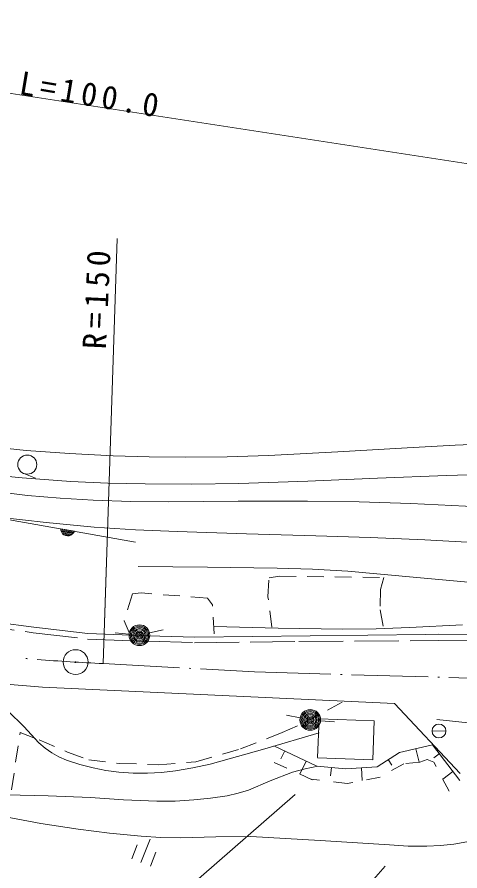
# Model space of a CAD drawing. Units: millimetres, scale not verified. Extents: x 40000 to 680000, y 20000 to 380000.
# Drawn here: x 437177 to 469028, y 238934 to 300374 of the extents above; entities that cross this region are included whole.
import ezdxf

# ---------------------------------------------------------------- set-up
doc = ezdxf.new("R2010")
doc.units = ezdxf.units.MM
doc.header["$LTSCALE"] = 1000
for name, pattern in [('USER1', [7.000001, 5.508197, -0.688525, 0.114754, -0.688525]), ('USER2', [2, 1, -1]), ('USER3', [4, 3.2, -0.8]), ('USER4', [2, 1.2, -0.8])]:
    doc.linetypes.add(name, pattern=pattern)
for name, color, linetype, lineweight in [('S-BGD', 7, 'Continuous', 13), ('S-BGD-HTXT', 6, 'Continuous', 13), ('S-BMK-SRVR', 3, 'Continuous', 13)]:
    doc.layers.add(name, color=color, linetype=linetype, lineweight=lineweight)
doc.styles.add('ＭＳ ゴシック', font='')
doc.styles.get('ＭＳ ゴシック').set_extended_font_data('MS Gothic')

msp = doc.modelspace()

# ---------------------------------------------------------------- linework, layer by layer
at = {"layer": 'S-BGD'}
for p, q in [((406540, 269549), (445700, 262591)), ((432868, 269678), (437837, 269197)), ((437837, 269197), (440955, 268972)), ((460243, 269081), (465232, 269382)), ((465232, 269382), (468686, 269568)), ((468686, 269568), (472151, 269694)), ((440955, 268972), (444079, 268808)), ((444079, 268808), (446685, 268722)), ((446685, 268722), (449304, 268696)), ((449304, 268696), (452284, 268733)), ((452284, 268733), (455262, 268830)), ((455262, 268830), (460243, 269081)), ((434041, 267561), (437536, 267230)), ((437661, 267529), (438496, 267205)), ((463092, 267193), (468074, 267397)), ((468074, 267397), (473069, 267552)), ((437536, 267230), (441033, 266959)), ((441033, 266959), (443710, 266838)), ((443710, 266838), (446389, 266776)), ((446389, 266776), (449749, 266768)), ((449749, 266768), (453116, 266821)), ((453116, 266821), (458100, 266981)), ((458100, 266981), (463092, 267193)), ((432967, 266569), (437923, 265953)), ((437923, 265953), (440275, 265755)), ((440275, 265755), (442641, 265617)), ((442641, 265617), (445359, 265527)), ((445359, 265527), (448090, 265496)), ((448090, 265496), (453077, 265534)), ((453077, 265534), (458074, 265548)), ((458074, 265548), (461783, 265485)), ((461783, 265485), (465490, 265362)), ((465490, 265362), (470474, 265120)), ((435829, 264383), (439275, 264001)), ((439275, 264001), (442726, 263679)), ((442726, 263679), (445699, 263487)), ((440330, 263429), (440313, 263549)), ((440313, 263549), (441297, 263374)), ((441262, 263317), (440327, 263483)), ((440372, 263322), (440330, 263429)), ((440340, 263417), (441226, 263259)), ((441178, 263204), (440369, 263348)), ((440448, 263197), (440372, 263322)), ((440402, 263279), (441118, 263152)), ((440546, 263119), (440448, 263197)), ((441048, 263101), (440453, 263206)), ((440655, 263061), (440546, 263119)), ((440557, 263124), (440924, 263059)), ((440808, 263034), (440655, 263061)), ((440930, 263050), (440808, 263034)), ((441049, 263090), (440930, 263050)), ((441164, 263182), (441049, 263090)), ((441238, 263267), (441164, 263182)), ((441297, 263374), (441238, 263267)), ((445699, 263487), (448686, 263353)), ((448686, 263353), (453668, 263187)), ((453668, 263187), (458661, 263050)), ((458661, 263050), (462583, 262930)), ((462583, 262930), (466506, 262751)), ((466506, 262751), (471486, 262471)), ((443609, 261183), (443371, 253854)), ((445889, 260838), (450878, 260793)), ((445889, 260838), (450878, 260793)), ((450878, 260793), (455879, 260723)), ((450878, 260793), (455879, 260723)), ((455879, 260723), (458427, 260646)), ((455879, 260723), (458427, 260646)), ((458427, 260646), (460972, 260509)), ((458427, 260646), (460972, 260509)), ((460972, 260509), (465935, 260042)), ((460972, 260509), (465935, 260042)), ((465935, 260042), (470912, 259595)), ((465935, 260042), (470912, 259595)), ((433860, 257080), (438385, 256471)), ((438385, 256471), (442275, 256011)), ((446709, 256059), (447685, 256279)), ((446709, 256059), (447685, 256279)), ((451324, 256527), (455944, 256402)), ((451324, 256527), (455944, 256402)), ((455944, 256402), (460579, 256338)), ((455944, 256402), (460579, 256338)), ((460579, 256338), (462996, 256363)), ((460579, 256338), (462996, 256363)), ((462996, 256363), (465413, 256449)), ((462996, 256363), (465413, 256449)), ((465413, 256449), (469206, 256648)), ((465413, 256449), (469206, 256648)), ((442275, 256011), (446617, 255855)), ((445231, 255963), (444235, 256055)), ((445231, 255963), (444235, 256055)), ((446617, 255855), (449953, 255758)), ((449953, 255758), (466549, 255957)), ((466549, 255957), (467470, 255963)), ((467470, 255963), (479231, 255918)), ((431264, 252785), (439017, 252165)), ((439017, 252165), (464314, 250988)), ((464314, 250988), (469040, 245933)), ((437652, 249326), (436542, 250433)), ((457528, 249949), (456548, 250149)), ((458898, 249883), (458796, 247090)), ((462866, 249739), (458898, 249883)), ((459011, 249743), (460008, 249668)), ((462764, 246929), (462866, 249739)), ((467380, 249831), (469626, 249580)), ((438731, 248162), (437652, 249326)), ((458908, 248881), (455000, 247722)), ((467024, 249000), (468019, 249008)), ((439188, 247763), (438731, 248162)), ((439672, 247420), (439188, 247763)), ((455000, 247722), (451067, 246618)), ((455655, 247931), (458738, 246480)), ((464691, 247455), (467045, 248004)), ((465868, 247730), (466094, 246761)), ((467045, 248004), (469017, 245437)), ((440183, 247139), (439672, 247420)), ((440727, 246910), (440183, 247139)), ((456425, 247568), (456153, 246990)), ((458790, 247073), (462764, 246929)), ((463065, 246433), (464691, 247455)), ((467538, 247363), (467145, 247061)), ((441685, 246598), (440727, 246910)), ((442645, 246350), (441685, 246598)), ((451067, 246618), (449826, 246350)), ((457967, 246843), (457524, 245902)), ((457889, 246274), (458800, 246473)), ((458738, 246480), (460824, 246285)), ((459781, 246383), (459724, 245779)), ((460824, 246285), (463065, 246433)), ((463878, 246944), (464136, 246534)), ((443572, 246166), (442645, 246350)), ((444501, 246042), (443572, 246166)), ((445530, 245977), (444501, 246042)), ((446550, 245972), (445530, 245977)), ((447568, 246026), (446550, 245972)), ((448573, 246140), (447568, 246026)), ((449826, 246350), (448573, 246140)), ((455390, 245425), (456990, 246040)), ((456990, 246040), (457889, 246274)), ((461944, 246359), (462005, 245440)), ((468524, 246079), (467803, 245526)), ((453819, 244755), (455390, 245425)), ((453068, 244523), (453819, 244755)), ((436382, 244407), (439418, 244337)), ((439418, 244337), (442462, 244206)), ((442462, 244206), (444832, 244045)), ((444832, 244045), (447218, 243943)), ((447218, 243943), (448556, 243962)), ((448556, 243962), (449894, 244042)), ((449894, 244042), (451100, 244165)), ((451100, 244165), (452299, 244349)), ((452299, 244349), (453068, 244523)), ((436219, 242843), (438883, 242358)), ((438883, 242358), (441565, 241931)), ((441565, 241931), (443826, 241654)), ((443826, 241654), (446105, 241436)), ((446740, 241209), (446089, 239530)), ((446105, 241436), (447512, 241348)), ((447512, 241348), (448930, 241319)), ((448930, 241319), (451462, 241398)), ((451462, 241398), (453999, 241418)), ((453999, 241418), (458978, 241131)), ((458978, 241131), (463962, 240803)), ((467624, 240759), (468594, 240869)), ((468594, 240869), (469793, 241082)), ((445810, 240802), (445419, 239795)), ((447152, 240281), (446762, 239274)), ((463962, 240803), (465302, 240726)), ((465302, 240726), (466650, 240709)), ((466650, 240709), (467624, 240759))]:
    msp.add_line(p, q, dxfattribs=at)
at = {"layer": 'S-BGD', "linetype": 'USER4'}
for p, q in [((455223, 258666), (455304, 260024)), ((455223, 258666), (455304, 260024)), ((455304, 260024), (456042, 260135)), ((455304, 260024), (456042, 260135)), ((456042, 260135), (463554, 260049)), ((456042, 260135), (463554, 260049)), ((463554, 260049), (463322, 259196)), ((463554, 260049), (463322, 259196)), ((445475, 258875), (444868, 256926)), ((445475, 258875), (444868, 256926)), ((446093, 258933), (445475, 258875)), ((446093, 258933), (445475, 258875)), ((450867, 258569), (446093, 258933)), ((450867, 258569), (446093, 258933)), ((455512, 256468), (455223, 258666)), ((455512, 256468), (455223, 258666)), ((463322, 259196), (463295, 257718)), ((463322, 259196), (463295, 257718)), ((451224, 258083), (450867, 258569)), ((451224, 258083), (450867, 258569)), ((451357, 255996), (451224, 258083)), ((451357, 255996), (451224, 258083)), ((463295, 257718), (463540, 256431)), ((463295, 257718), (463540, 256431)), ((444868, 256926), (445237, 256088)), ((444868, 256926), (445237, 256088)), ((457741, 249547), (460826, 251229)), ((456244, 248887), (457741, 249547)), ((436782, 244774), (437392, 248906)), ((437392, 248906), (438773, 248370)), ((453256, 247713), (456244, 248887)), ((438773, 248370), (440810, 247480)), ((450022, 246784), (453256, 247713)), ((440810, 247480), (442337, 246937)), ((442337, 246937), (444566, 246668)), ((444566, 246668), (447360, 246576)), ((447360, 246576), (450022, 246784))]:
    msp.add_line(p, q, dxfattribs=at)
at = {"layer": 'S-BGD', "linetype": 'USER3'}
for p, q in [((433803, 256684), (438335, 256075)), ((438335, 256075), (442244, 255612)), ((442244, 255612), (446604, 255455)), ((446604, 255455), (449950, 255358)), ((449950, 255358), (457440, 255448)), ((457440, 255448), (467471, 255513)), ((467471, 255513), (479215, 255468))]:
    msp.add_line(p, q, dxfattribs=at)
at = {"layer": 'S-BGD', "linetype": 'USER1'}
msp.add_line((443371, 253854), (454245, 253255), dxfattribs=at)
at = {"layer": 'S-BGD', "linetype": 'USER2'}
for p, q in [((458411, 245500), (455084, 247008)), ((464989, 246640), (463285, 245690)), ((466140, 246766), (464989, 246640)), ((466674, 246940), (466140, 246766)), ((467153, 246754), (466674, 246940)), ((468254, 244674), (467153, 246754)), ((460923, 245229), (458329, 245537)), ((463285, 245690), (460923, 245229))]:
    msp.add_line(p, q, dxfattribs=at)
at = {"layer": 'S-BGD'}
for centre, radius in [((437911, 268171), 688), ((445978, 255895), 746), ((445978, 255895), 746), ((445978, 255895), 660), ((445978, 255895), 660), ((445978, 255895), 574), ((445978, 255895), 574), ((445978, 255895), 484), ((445978, 255895), 484), ((445978, 255895), 398), ((445978, 255895), 398), ((445978, 255895), 292), ((445978, 255895), 292), ((445978, 255895), 202), ((445978, 255895), 202), ((445978, 255895), 116), ((445978, 255895), 116), ((445978, 255895), 22.5), ((445978, 255895), 22.5), ((441387, 253958), 27), ((458263, 249799), 746), ((458263, 249799), 660), ((458263, 249799), 574), ((458263, 249799), 484), ((458263, 249799), 398), ((458263, 249799), 292), ((458263, 249799), 202), ((458263, 249799), 116), ((458263, 249799), 22.5), ((467521, 249004), 498)]:
    msp.add_circle(centre, radius, dxfattribs=at)
for start, end in [(265.22876, 265.27332), (265.54041, 267.38757)]:
    msp.add_arc((450102, 401388), 147687, start, end, dxfattribs=at)
at = {"layer": 'S-BGD-HTXT'}
for p, q in [((400921, 300374), (480947, 288084)), ((444368, 284451), (443371, 253854)), ((457173, 244423), (444879, 233724)), ((463658, 239278), (452239, 226384))]:
    msp.add_line(p, q, dxfattribs=at)
at = {"layer": 'S-BMK-SRVR', "linetype": 'USER1'}
for p, q in [((443371, 253854), (454245, 253255)), ((454245, 253255), (483388, 252413))]:
    msp.add_line(p, q, dxfattribs=at)
at = {"layer": 'S-BMK-SRVR'}
msp.add_circle((441387, 253958), 896, dxfattribs=at)
for start, end in [(265.22876, 265.27332), (265.54041, 267.38757)]:
    msp.add_arc((450102, 401388), 147687, start, end, dxfattribs=at)

# ---------------------------------------------------------------- texts
at = {"layer": 'S-BGD-HTXT', "char_height": 1686, "attachment_point": 7, "style": 'ＭＳ ゴシック'}
for s, insert, rotation in [('\\T1.3;L=100.0', (437251, 294808), 350.5), ('\\T1.3;R=150', (443592, 276445), 87.3)]:
    msp.add_mtext(s, dxfattribs=dict(at, insert=insert, rotation=rotation))

doc.saveas('drawing.dxf')
